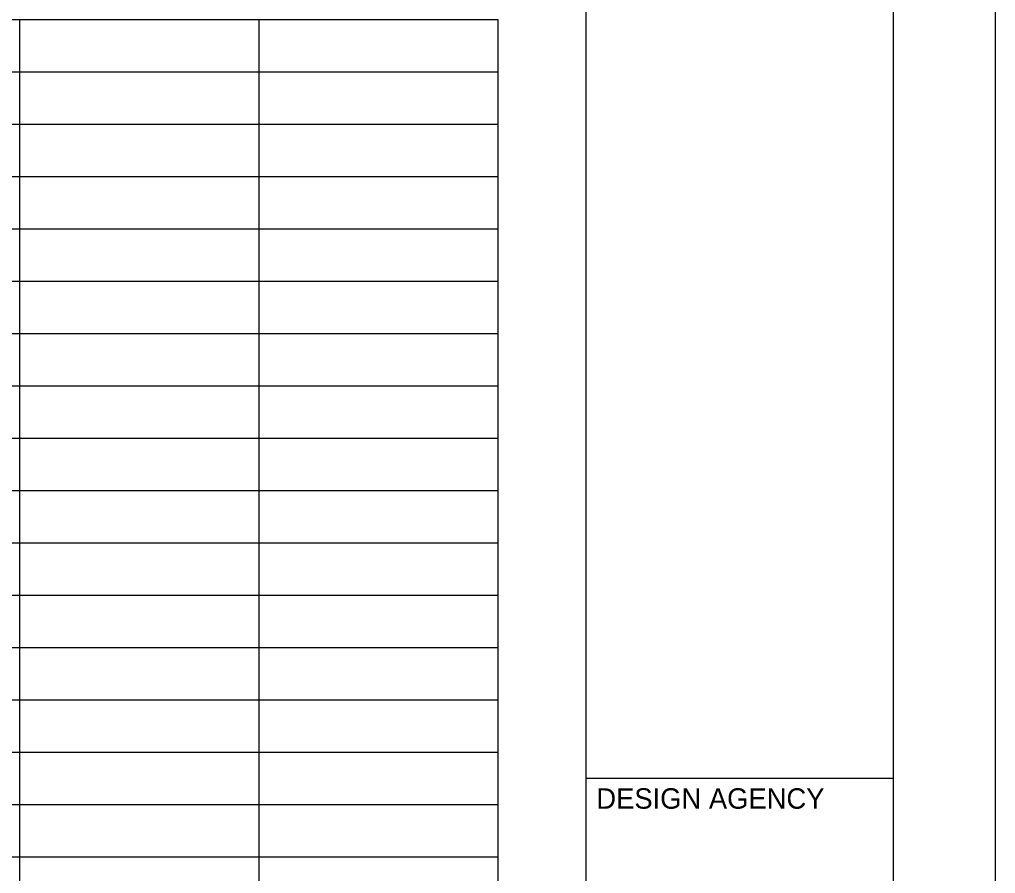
# Model space of a CAD drawing. Extents: x 0 to 34, y 0 to 22.
# Drawn here: x 29.232 to 34, y 4.034 to 8.206 of the extents above; entities that cross this region are included whole.
import ezdxf

# ---------------------------------------------------------------- set-up
doc = ezdxf.new("R2010")
doc.units = 0
for name, color, linetype in [('Default', 7, 'Continuous'), ('SH_Border', 7, 'Continuous'), ('SH_Cut_Line', 7, 'Continuous'), ('SH_Data', 7, 'Continuous')]:
    doc.layers.add(name, color=color, linetype=linetype)

msp = doc.modelspace()

# ---------------------------------------------------------------- linework, layer by layer
at = {"layer": 'Default'}
for p, q in [((26.8948, 8.2061), (29.2322, 8.2061)), ((29.2322, 8.2061), (31.5696, 8.2061)), ((29.2322, 8.2061), (29.2322, 7.6948)), ((30.4009, 8.2061), (30.4009, 7.6948)), ((31.5696, 8.2061), (31.5696, 7.6948)), ((26.8948, 7.9504), (29.2322, 7.9504)), ((29.2322, 7.9504), (31.5696, 7.9504)), ((26.8948, 7.6948), (29.2322, 7.6948)), ((29.2322, 7.6948), (31.5696, 7.6948)), ((29.2322, 7.6948), (29.2322, 2.3261)), ((30.4009, 7.6948), (30.4009, 2.3261)), ((31.5696, 7.6948), (31.5696, 2.3261)), ((26.8948, 7.4391), (29.2322, 7.4391)), ((29.2322, 7.4391), (31.5696, 7.4391)), ((26.8948, 7.1835), (29.2322, 7.1835)), ((29.2322, 7.1835), (31.5696, 7.1835)), ((26.8948, 6.9278), (29.2322, 6.9278)), ((29.2322, 6.9278), (31.5696, 6.9278)), ((26.8948, 6.6722), (29.2322, 6.6722)), ((29.2322, 6.6722), (31.5696, 6.6722)), ((26.8948, 6.4165), (29.2322, 6.4165)), ((29.2322, 6.4165), (31.5696, 6.4165)), ((26.8948, 6.1609), (29.2322, 6.1609)), ((29.2322, 6.1609), (31.5696, 6.1609)), ((26.8948, 5.9052), (29.2322, 5.9052)), ((29.2322, 5.9052), (31.5696, 5.9052)), ((26.8948, 5.6496), (29.2322, 5.6496)), ((29.2322, 5.6496), (31.5696, 5.6496)), ((26.8948, 5.3939), (29.2322, 5.3939)), ((29.2322, 5.3939), (31.5696, 5.3939)), ((26.8948, 5.1383), (29.2322, 5.1383)), ((29.2322, 5.1383), (31.5696, 5.1383)), ((26.8948, 4.8826), (29.2322, 4.8826)), ((29.2322, 4.8826), (31.5696, 4.8826)), ((26.8948, 4.627), (29.2322, 4.627)), ((29.2322, 4.627), (31.5696, 4.627)), ((26.8948, 4.3713), (29.2322, 4.3713)), ((29.2322, 4.3713), (31.5696, 4.3713)), ((26.8948, 4.1157), (29.2322, 4.1157)), ((29.2322, 4.1157), (31.5696, 4.1157))]:
    msp.add_line(p, q, dxfattribs=at)
at = {"layer": 'SH_Border'}
for p, q in [((32, 0.5), (32, 21.5)), ((32, 4.5), (33.5, 4.5))]:
    msp.add_line(p, q, dxfattribs=at)
msp.add_lwpolyline([(1.5, 21.5), (33.5, 21.5), (33.5, 0.5), (1.5, 0.5)], close=True, dxfattribs=at)
at = {"layer": 'SH_Cut_Line'}
msp.add_lwpolyline([(0, 0), (34, 0), (34, 22), (0, 22)], close=True, dxfattribs=at)

# ---------------------------------------------------------------- texts
at = {"layer": 'SH_Data'}
msp.add_text('DESIGN AGENCY', height=0.1, dxfattribs=at).set_placement((32.05, 4.35))

doc.saveas('drawing.dxf')
